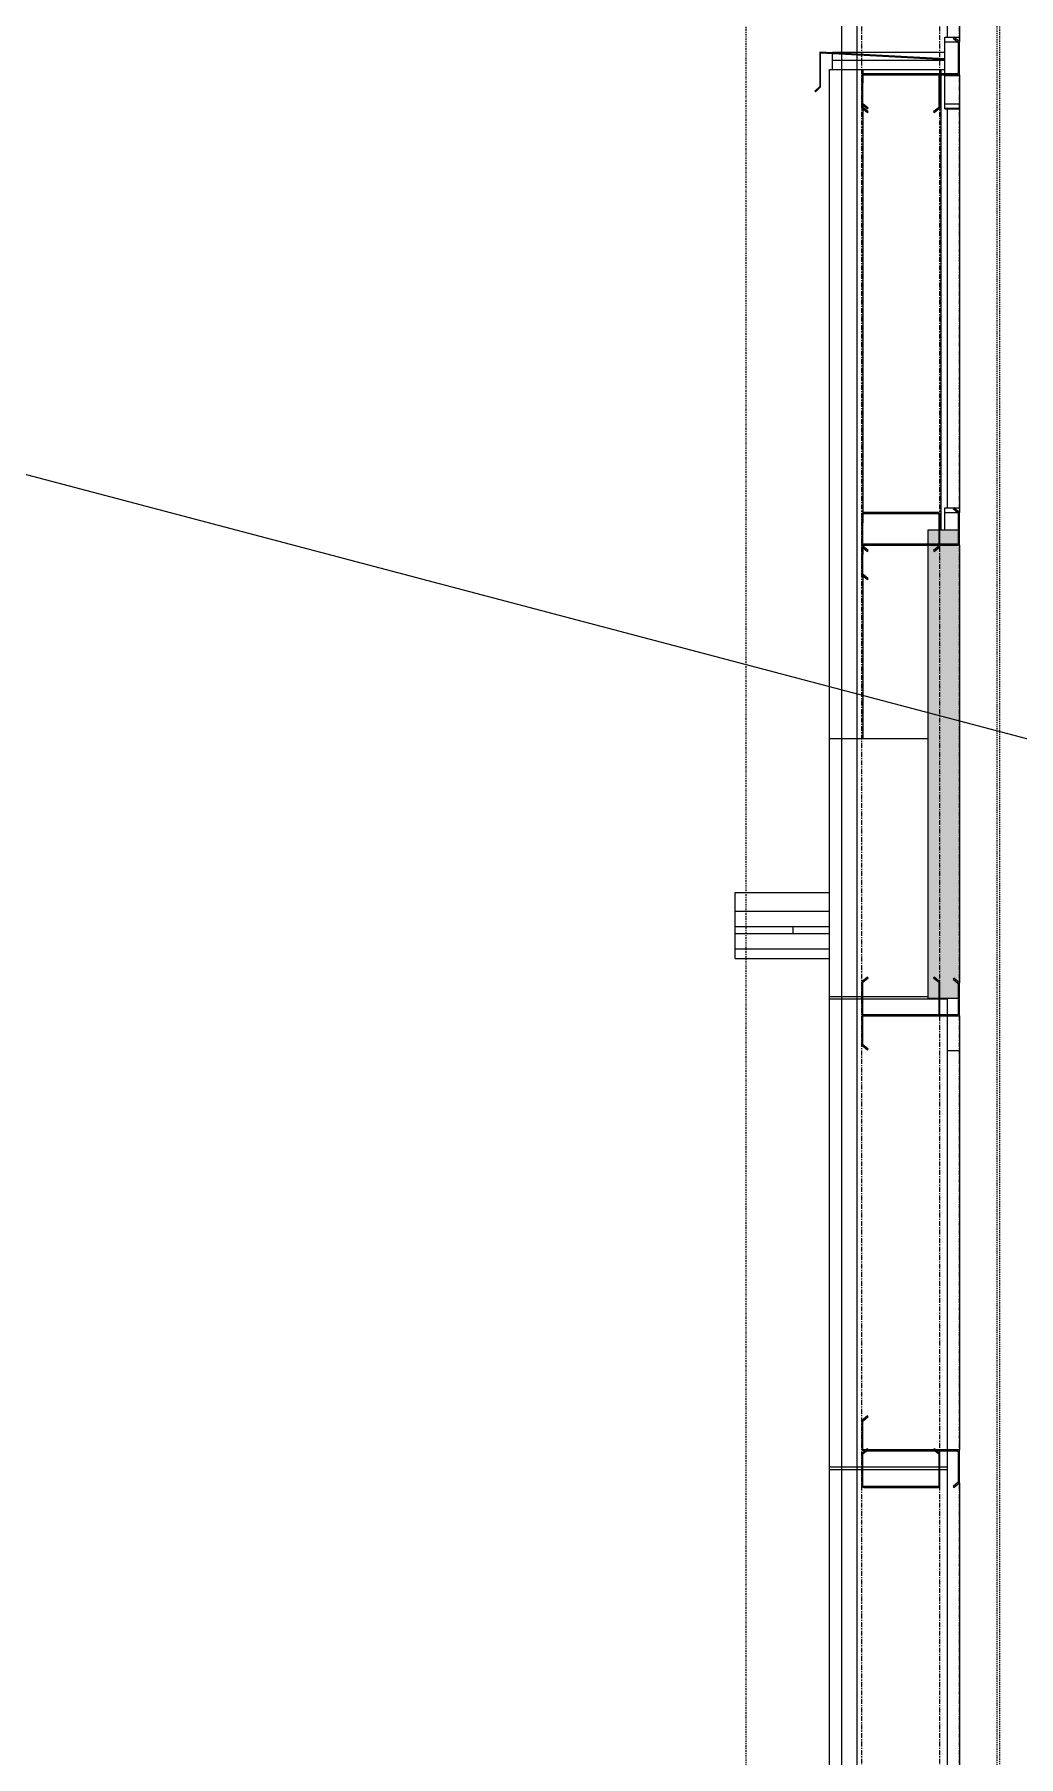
# Model space of a CAD drawing. Header units: inches. Extents: x 21386 to 98862, y -290 to 853.
# Drawn here: x 35538.6 to 35639.5, y 68.7 to 245.3 of the extents above; entities that cross this region are included whole.
import ezdxf

# ---------------------------------------------------------------- set-up
doc = ezdxf.new("R2010")
doc.units = ezdxf.units.IN
doc.header["$MEASUREMENT"] = 0
for name, pattern in [('Dash Dot 3_16_', [0.3125, 0.1875, -0.0625, 0, -0.0625]), ('Grid Line 1_2_', [0.875, 0.5, -0.125, 0.125, -0.125]), ('Hidden 1_8_', [0.1875, 0.125, -0.0625])]:
    doc.linetypes.add(name, pattern=pattern)
for name, color, linetype, lineweight in [('A-ANNO-IDEN', 131, 'Continuous', 9), ('A-ANNO-SYMB', 150, 'Continuous', 9), ('A-GLAZ-CWMG', 51, 'Continuous', 13), ('A-ROOF', 132, 'Continuous', 13), ('A-ROOF-PATT', 132, 'Continuous', 13), ('A-WALL', 113, 'Continuous', 13), ('A-WALL-PATT', 111, 'Continuous', 25), ('I-WALL', 2, 'Continuous', 13), ('S-BEAM', 12, 'Continuous', 13), ('S-COLS', 52, 'Continuous', 13), ('S-GRID', 1, 'Continuous', 9)]:
    doc.layers.add(name, color=color, linetype=linetype, lineweight=lineweight)
pattern_1 = [(90, (-86824.49, -1108), (-193, -193), [48, -145]), (180, (-86824.49, -1108), (-2e-14, -193), [96, -97]), (270, (-86920.49, -1060), (-193, -193), [48, -145]), (180, (-86824.49, -1060), (-2e-14, -193), [96, -97]), (270, (-86920.99, -1060), (-193, -193), [48, -145]), (180, (-86920.99, -1060), (-2e-14, -193), [96, -97]), (90, (-87016.99, -1108), (-193, -193), [48, -145]), (180, (-86920.99, -1108), (-2e-14, -193), [96, -97]), (90, (-86872.24, -1059.75), (-193, -193), [48, -145]), (180, (-86824.11, -1059.75), (-2e-14, -193), [48.125, -144.875]), (180, (-86824.11, -1011.75), (-2e-14, -193), [48.125, -144.875]), (90, (-86968.74, -1059.75), (-193, -193), [48, -145]), (180, (-86872.74, -1059.75), (-2e-14, -193), [96, -97]), (270, (-86872.74, -1011.75), (-193, -193), [48, -145]), (180, (-86872.74, -1011.75), (-2e-14, -193), [96, -97]), (180, (-86969.24, -1059.75), (-2e-14, -193), [48, -145]), (270, (-86969.24, -1011.75), (-193, -193), [48, -145]), (180, (-86969.24, -1011.75), (-2e-14, -193), [48, -145]), (90, (-86824.49, -1011.5), (-193, -193), [48, -145]), (180, (-86824.49, -1011.5), (-2e-14, -193), [96, -97]), (270, (-86920.49, -963.5), (-193, -193), [48, -145]), (180, (-86824.49, -963.5), (-2e-14, -193), [96, -97]), (270, (-86920.99, -963.5), (-193, -193), [48, -145]), (180, (-86920.99, -963.5), (-2e-14, -193), [96, -97]), (90, (-87016.99, -1011.5), (-193, -193), [48, -145]), (180, (-86920.99, -1011.5), (-2e-14, -193), [96, -97]), (90, (-86872.24, -963.25), (-193, -193), [48, -145]), (180, (-86824.11, -963.25), (-2e-14, -193), [48.125, -144.875]), (180, (-86824.11, -915.25), (-2e-14, -193), [48.125, -144.875]), (90, (-86968.74, -963.25), (-193, -193), [48, -145]), (180, (-86872.74, -963.25), (-2e-14, -193), [96, -97]), (270, (-86872.74, -915.25), (-193, -193), [48, -145]), (180, (-86872.74, -915.25), (-2e-14, -193), [96, -97]), (180, (-86969.24, -963.25), (-2e-14, -193), [48, -145]), (270, (-86969.24, -915.25), (-193, -193), [48, -145]), (180, (-86969.24, -915.25), (-2e-14, -193), [48, -145])]
pattern_2 = [(45, (-87938.914, 98.42), (-19.00703, 19.00703), []), (45, (-87938.914, 127.22), (-19.00703, 19.00703), [])]

# ---------------------------------------------------------------- blocks, each defined once
blk = doc.blocks.new('Girt_C - 8_D-1405484-Building Section - East_West looking South')
at = {"layer": 'S-BEAM', "color": 8, "lineweight": 9}
for p, q in [((-26281.09, 100.07), (-26281.39, 99.82)), ((-26281.39, 99.82), (-26281.39, 96.51)), ((-26281.28, 99.77), (-26280.92, 100.07)), ((-26281.28, 96.5), (-26281.28, 99.77)), ((-26280.82, 100.3), (-26280.97, 100.18)), ((-26280.75, 100.22), (-26280.82, 100.3)), ((-26273.97, 100.3), (-26274.04, 100.22)), ((-26273.82, 100.18), (-26273.97, 100.3)), ((-26273.86, 100.07), (-26273.5, 99.77)), ((-26273.39, 99.82), (-26273.69, 100.07)), ((-26273.5, 99.77), (-26273.5, 96.5)), ((-26273.39, 96.51), (-26273.39, 99.82)), ((-26273.58, 96.43), (-26281.2, 96.43)), ((-26281.2, 96.32), (-26273.58, 96.32))]:
    blk.add_line(p, q, dxfattribs=at)
for centre, radius, start, end in [((-26281.2, 96.51), 0.188, 180, 270), ((-26281.2, 96.51), 0.0782, 182.1227, 270), ((-26273.58, 96.51), 0.188, 270, 0), ((-26273.58, 96.51), 0.0782, 270, 356.9576)]:
    blk.add_arc(centre, radius, start, end, dxfattribs=at)
blk = doc.blocks.new('Girt_C - 8_D-1757324-Building Section - East_West looking South')
at = {"layer": 'S-BEAM', "color": 8, "lineweight": 9}
for p, q in [((-26273.5, 241.11), (-26273.5, 237.85)), ((-26273.39, 237.8), (-26273.39, 241.11)), ((-26281.39, 238.17), (-26281.39, 237.8)), ((-26281.39, 237.8), (-26280.82, 237.31)), ((-26281.28, 237.85), (-26281.28, 238.08)), ((-26280.75, 237.4), (-26281.28, 237.85)), ((-26280.82, 237.31), (-26280.75, 237.4)), ((-26273.5, 237.85), (-26274.04, 237.4)), ((-26274.04, 237.4), (-26273.97, 237.31)), ((-26273.97, 237.31), (-26273.39, 237.8))]:
    blk.add_line(p, q, dxfattribs=at)
for centre, radius, start, end in [((-26281.2, 241.11), 0.188, 90, 180), ((-26281.2, 241.11), 0.0782, 90, 177.8773), ((-26273.58, 241.11), 0.0782, 3.0424, 90)]:
    blk.add_arc(centre, radius, start, end, dxfattribs=at)
blk = doc.blocks.new('Girt_C - 8_D-1757323-Building Section - East_West looking South')
at = {"layer": 'S-BEAM', "color": 8, "lineweight": 9}
for p, q in [((-26281.39, 196.11), (-26281.39, 192.86)), ((-26281.28, 192.86), (-26281.28, 196.11)), ((-26273.58, 196.3), (-26281.2, 196.3)), ((-26281.2, 196.19), (-26273.58, 196.19)), ((-26273.5, 196.11), (-26273.5, 193.05)), ((-26273.39, 193.05), (-26273.39, 196.11)), ((-26280.75, 192.4), (-26281.28, 192.85)), ((-26281.28, 192.71), (-26280.82, 192.31)), ((-26273.5, 192.85), (-26274.04, 192.4)), ((-26273.97, 192.31), (-26273.39, 192.8)), ((-26273.5, 192.94), (-26273.5, 192.85)), ((-26273.39, 192.8), (-26273.39, 192.94)), ((-26280.82, 192.31), (-26280.75, 192.4)), ((-26274.04, 192.4), (-26273.97, 192.31))]:
    blk.add_line(p, q, dxfattribs=at)
for centre, radius, start, end in [((-26281.2, 196.11), 0.188, 90, 180), ((-26281.2, 196.11), 0.0782, 90, 177.8773), ((-26273.58, 196.11), 0.188, 0, 90), ((-26273.58, 196.11), 0.0782, 3.0424, 90)]:
    blk.add_arc(centre, radius, start, end, dxfattribs=at)
blk = doc.blocks.new('Girt_C - 8_D-1757376-Building Section - East_West looking South')
at = {"layer": 'S-BEAM', "color": 8, "lineweight": 9}
for p, q in [((-26280.81, 148.67), (-26281.39, 148.19)), ((-26281.28, 148.14), (-26280.74, 148.59)), ((-26280.74, 148.59), (-26280.81, 148.67)), ((-26273.96, 148.67), (-26274.04, 148.59)), ((-26274.04, 148.59), (-26273.5, 148.14)), ((-26273.39, 148.19), (-26273.96, 148.67)), ((-26281.39, 148.19), (-26281.39, 144.88)), ((-26281.28, 144.87), (-26281.28, 148.14)), ((-26273.5, 148.14), (-26273.5, 144.87)), ((-26273.39, 144.88), (-26273.39, 148.19))]:
    blk.add_line(p, q, dxfattribs=at)
for centre, radius, start, end in [((-26281.2, 144.88), 0.188, 180, 270), ((-26281.2, 144.88), 0.0782, 183.0424, 270), ((-26273.58, 144.88), 0.0782, 270, 357.8773)]:
    blk.add_arc(centre, radius, start, end, dxfattribs=at)
blk = doc.blocks.new('Girt_Z - 10_D-1732176-Building Section - East_West looking South')
at = {"layer": 'S-BEAM', "color": 8, "lineweight": 9}
for p, q in [((-26272.89, 196.31), (-26272.89, 196.79)), ((-26272.89, 196.79), (-26271.39, 196.79)), ((-26272.89, 194.5), (-26272.89, 196.31)), ((-26272.89, 196.31), (-26271.54, 196.31))]:
    blk.add_line(p, q, dxfattribs=at)
blk = doc.blocks.new('Girt_Z - 10_D-V203-Building Section - East_West looking South')
at = {"layer": 'S-BEAM', "color": 8, "lineweight": 9}
for p, q in [((-26272.89, 244.56), (-26272.89, 245.04)), ((-26272.89, 245.04), (-26271.39, 245.04)), ((-26272.89, 241.28), (-26272.89, 244.56)), ((-26272.89, 244.56), (-26271.54, 244.56)), ((-26272.89, 241.11), (-26272.89, 241.19)), ((-26272.89, 238.22), (-26272.89, 241.11)), ((-26272.89, 241.11), (-26271.39, 241.11)), ((-26272.89, 237.77), (-26272.89, 238.22)), ((-26272.89, 238.22), (-26271.39, 238.22)), ((-26272.89, 237.69), (-26272.89, 237.77)), ((-26272.89, 237.77), (-26271.39, 237.77)), ((-26272.89, 237.69), (-26271.39, 237.69))]:
    blk.add_line(p, q, dxfattribs=at)
blk = doc.blocks.new('Girt_Z - 10_D-1223970-Building Section - East_West looking South')
at = {"layer": 'S-BEAM', "color": 7}
for p, q in [((-26271.96, 148.54), (-26272.04, 148.46)), ((-26272.04, 148.46), (-26271.5, 148.01)), ((-26271.39, 148.06), (-26271.96, 148.54)), ((-26271.5, 148.01), (-26271.5, 144.87)), ((-26271.39, 144.69), (-26271.39, 148.06)), ((-26281.39, 144.61), (-26281.39, 141.67)), ((-26281.28, 141.72), (-26281.28, 144.61)), ((-26271.58, 144.8), (-26281.2, 144.8)), ((-26281.2, 144.69), (-26271.39, 144.69)), ((-26281.39, 141.67), (-26280.82, 141.19)), ((-26280.75, 141.27), (-26281.28, 141.72)), ((-26280.82, 141.19), (-26280.75, 141.27))]:
    blk.add_line(p, q, dxfattribs=at)
for centre, radius, start, end in [((-26271.58, 144.88), 0.0782, 270, 356.9576), ((-26281.2, 144.61), 0.188, 90, 180), ((-26281.2, 144.61), 0.0782, 90, 177.8773)]:
    blk.add_arc(centre, radius, start, end, dxfattribs=at)
blk = doc.blocks.new('Girt_Z - 10_D-1223971-Building Section - East_West looking South')
at = {"layer": 'S-BEAM', "lineweight": 9}
h = blk.add_hatch(dxfattribs=at)
h.set_pattern_fill('FP_59', color=8, style=0, pattern_type=2)
h.set_pattern_definition(pattern_2)
h.paths.add_polyline_path([(-26280.82, 237.69), (-26280.75, 237.77), (-26281.28, 238.22), (-26281.28, 241.11), (-26281.39, 241.11), (-26281.39, 238.17)], flags=0)
h.paths.add_polyline_path([(-26271.39, 241.19), (-26271.39, 244.56), (-26271.96, 245.04), (-26272.04, 244.96), (-26271.5, 244.51), (-26271.5, 241.37)], flags=0)
h.paths.add_polyline_path([(-26271.39, 241.19), (-26271.58, 241.3), (-26281.2, 241.3), (-26281.2, 241.19), (-26276.16, 241.19)], flags=0)
at = {"layer": 'S-BEAM', "color": 7}
for p, q in [((-26271.96, 245.04), (-26272.04, 244.96)), ((-26272.04, 244.96), (-26271.5, 244.51)), ((-26271.39, 244.56), (-26271.96, 245.04)), ((-26271.5, 244.51), (-26271.5, 241.37)), ((-26271.39, 241.19), (-26271.39, 244.56)), ((-26281.39, 241.11), (-26281.39, 238.17)), ((-26281.28, 238.22), (-26281.28, 241.11)), ((-26271.58, 241.3), (-26281.2, 241.3)), ((-26281.2, 241.19), (-26271.39, 241.19)), ((-26281.39, 238.17), (-26280.82, 237.69)), ((-26280.75, 237.77), (-26281.28, 238.22)), ((-26280.82, 237.69), (-26280.75, 237.77))]:
    blk.add_line(p, q, dxfattribs=at)
for centre, radius, start, end in [((-26281.2, 241.11), 0.188, 90, 180), ((-26281.2, 241.11), 0.0782, 90, 177.8773), ((-26271.58, 241.38), 0.0782, 270, 356.9576)]:
    blk.add_arc(centre, radius, start, end, dxfattribs=at)
blk = doc.blocks.new('Girt_Z - 10_D-1223975-Building Section - East_West looking South')
at = {"layer": 'S-BEAM', "lineweight": 9}
h = blk.add_hatch(dxfattribs=at)
h.set_pattern_fill('FP_59', color=8, style=0, pattern_type=2)
h.set_pattern_definition(pattern_2)
h.paths.add_polyline_path([(-26280.82, 189.44), (-26280.75, 189.52), (-26281.28, 189.97), (-26281.28, 192.86), (-26281.39, 192.86), (-26281.39, 189.92)], flags=0)
h.paths.add_polyline_path([(-26271.39, 192.94), (-26271.39, 196.31), (-26271.96, 196.79), (-26272.04, 196.71), (-26271.5, 196.26), (-26271.5, 193.12)], flags=0)
h.paths.add_polyline_path([(-26271.39, 192.94), (-26271.58, 193.05), (-26281.2, 193.05), (-26281.2, 192.94), (-26276.16, 192.94)], flags=0)
at = {"layer": 'S-BEAM', "color": 7}
for p, q in [((-26271.96, 196.79), (-26272.04, 196.71)), ((-26272.04, 196.71), (-26271.5, 196.26)), ((-26271.39, 196.31), (-26271.96, 196.79)), ((-26271.5, 196.26), (-26271.5, 193.12)), ((-26271.39, 192.94), (-26271.39, 196.31)), ((-26281.39, 192.86), (-26281.39, 189.92)), ((-26281.28, 189.97), (-26281.28, 192.86)), ((-26271.58, 193.05), (-26281.2, 193.05)), ((-26281.2, 192.94), (-26271.39, 192.94)), ((-26281.39, 189.92), (-26280.82, 189.44)), ((-26280.75, 189.52), (-26281.28, 189.97)), ((-26280.82, 189.44), (-26280.75, 189.52))]:
    blk.add_line(p, q, dxfattribs=at)
for centre, radius, start, end in [((-26281.2, 192.86), 0.188, 90, 180), ((-26281.2, 192.86), 0.0782, 90, 177.8773), ((-26271.58, 193.13), 0.0782, 270, 356.9576)]:
    blk.add_arc(centre, radius, start, end, dxfattribs=at)
blk = doc.blocks.new('Rectangular Mullion - Profile_Polycarbonate_right-1766041-Building Section - East_West looking South')
at = {"layer": 'A-GLAZ-CWMG', "color": 8, "lineweight": 9}
for p, q in [((-26272.64, 248.36), (-26271.39, 248.36)), ((-26272.64, 248.36), (-26272.64, 245.04)), ((-26272.64, 237.69), (-26272.64, 196.79))]:
    blk.add_line(p, q, dxfattribs=at)
blk = doc.blocks.new('Girt_Z - 10_D-1239982-Building Section - East_West looking South')
at = {"layer": 'S-BEAM', "color": 7}
for p, q in [((-26280.82, 103.68), (-26281.39, 103.2)), ((-26281.39, 103.2), (-26281.39, 100.26)), ((-26281.28, 103.14), (-26280.75, 103.59)), ((-26281.28, 100.25), (-26281.28, 103.14)), ((-26280.75, 103.59), (-26280.82, 103.68)), ((-26271.39, 100.18), (-26281.2, 100.18)), ((-26281.2, 100.07), (-26271.58, 100.07)), ((-26271.5, 100), (-26271.5, 96.86)), ((-26271.39, 96.8), (-26271.39, 100.18)), ((-26271.5, 96.86), (-26272.04, 96.41)), ((-26272.04, 96.41), (-26271.96, 96.32)), ((-26271.96, 96.32), (-26271.39, 96.8))]:
    blk.add_line(p, q, dxfattribs=at)
for centre, radius, start, end in [((-26281.2, 100.26), 0.188, 180, 270), ((-26281.2, 100.26), 0.0782, 182.1227, 270), ((-26271.58, 99.99), 0.0782, 3.0424, 90)]:
    blk.add_arc(centre, radius, start, end, dxfattribs=at)
blk = doc.blocks.new('W-Wide Flange-Column - B1_L-1389336-Building Section - East_West looking South')
at = {"layer": 'S-COLS', "color": 8, "linetype": 'Hidden 1_8_', "lineweight": 9}
for p, q in [((-26267.55, 336.18), (-26267.55, 0)), ((-26267.23, 0), (-26267.23, 336.18))]:
    blk.add_line(p, q, dxfattribs=at)
blk = doc.blocks.new('HSS-Hollow Structural Section - HSS1-1_2X1-1_2X1_8 - Obsolete-1395972-Building Section - East_West looking South')
at = {"layer": 'S-BEAM', "color": 8, "lineweight": 9}
for p, q in [((-26284.7, 153.11), (-26294.39, 153.11)), ((-26294.39, 152.89), (-26294.39, 153.11)), ((-26294.39, 151.85), (-26294.39, 152.89)), ((-26294.39, 151.61), (-26294.39, 151.85)), ((-26294.39, 151.57), (-26294.39, 151.61)), ((-26294.39, 151.57), (-26284.7, 151.57))]:
    blk.add_line(p, q, dxfattribs=at)
blk = doc.blocks.new('HSS-Hollow Structural Section - HSS1-1_2X1-1_2X1_8 - Obsolete-1395973-Building Section - East_West looking South')
at = {"layer": 'S-BEAM', "color": 8, "lineweight": 9}
for p, q in [((-26294.39, 150.85), (-26294.39, 151.57)), ((-26294.39, 150.61), (-26294.39, 150.85)), ((-26294.39, 150.57), (-26294.39, 150.61)), ((-26294.39, 150.57), (-26284.7, 150.57))]:
    blk.add_line(p, q, dxfattribs=at)

msp = doc.modelspace()

# ---------------------------------------------------------------- hatches: boundary and pattern name
at = {"layer": 'A-ROOF-PATT', "lineweight": 9}
h = msp.add_hatch(dxfattribs=at)
h.set_pattern_fill('FP_52', color=8, style=0, pattern_type=2)
h.set_pattern_definition([(90, (-61904.847, 1103.646), (-16.082, 1e-15), [])])
h.paths.add_polyline_path([(35617.83, 153.11), (35620.14, 153.11), (35620.14, 153.86), (35610.46, 153.86), (35610.46, 153.11), (35611.14, 153.11)], flags=0)
at = {"layer": 'A-WALL-PATT', "lineweight": 9}
h = msp.add_hatch(dxfattribs=at)
h.set_pattern_fill('FP_56', color=8, style=0, pattern_type=2)
h.set_pattern_definition([(270, (-87424.417, 100.524), (8, 5e-16), [])])
h.paths.add_polyline_path([(35623.64, 241.3), (35631.96, 241.31), (35631.96, 241.75), (35623.64, 241.75)], flags=0)
h.paths.add_polyline_path([(35620.14, 173.12), (35630.22, 173.12), (35630.22, 192.94), (35623.64, 192.94), (35623.64, 193.05), (35630.22, 193.05), (35630.22, 194.5), (35631.35, 194.5), (35631.35, 196.11), (35631.46, 196.11), (35631.46, 194.5), (35631.96, 194.5), (35631.96, 196.79), (35632.21, 196.79), (35632.21, 237.69), (35631.96, 237.77), (35631.96, 241.19), (35623.64, 241.19), (35623.64, 241.75), (35620.14, 241.75), (35620.14, 174.08)], flags=0)
h.paths.add_polyline_path([(35624.03, 189.44), (35623.46, 189.97), (35623.46, 196.11), (35623.57, 196.11), (35623.64, 192.78), (35624.1, 192.4), (35624.03, 192.31), (35623.57, 192.71), (35623.64, 189.91), (35624.1, 189.52)], flags=0)
h.paths.add_polyline_path([(35630.22, 196.19), (35623.64, 196.19), (35623.64, 196.3), (35631.27, 196.3), (35631.27, 196.19)], flags=0)
h.paths.add_polyline_path([(35624.1, 237.4), (35624.03, 237.31), (35623.46, 237.85), (35623.46, 241.11), (35623.57, 241.11), (35623.64, 238.16), (35624.1, 237.77), (35624.03, 237.69), (35623.57, 238.08), (35623.64, 237.78), (35624.03, 237.46)], flags=0)
h.paths.add_polyline_path([(35630.88, 237.31), (35630.81, 237.4), (35631.35, 237.85), (35631.38, 241.11), (35631.46, 241.11), (35631.43, 237.77), (35631.17, 237.55)], flags=0)
h = msp.add_hatch(dxfattribs=at)
h.set_pattern_fill('FP_51', color=8, style=0, pattern_type=2)
h.set_pattern_definition(pattern_1)
h.paths.add_polyline_path([(35633.46, 192.94), (35633.35, 193.12), (35633.35, 194.5), (35631.46, 194.5), (35631.46, 193.05), (35633.35, 193)], flags=0)
h.paths.add_polyline_path([(35630.22, 176), (35633.46, 176), (35633.46, 192.94), (35631.46, 192.94), (35631.46, 192.8), (35630.88, 192.31), (35630.81, 192.4), (35631.35, 192.94), (35630.22, 192.94), (35630.22, 183.84)], flags=0)
h.paths.add_polyline_path([(35641.46, 176), (35918.96, 176), (35918.96, 194.5), (35641.46, 194.5), (35641.46, 183.84)], flags=0)
h.paths.add_polyline_path([(36962.21, 176), (37076.96, 176), (37076.96, 194.5), (36965.12, 194.5), (36959.22, 176)], flags=0)
h.paths.add_polyline_path([(36955.95, 176), (36961.85, 194.5), (36951.55, 194.5), (36951.55, 176), (36953.44, 176)], flags=0)
h.paths.add_polyline_path([(39105.46, 176), (39105.46, 194.5), (38823.96, 194.5), (38823.96, 176), (39102.87, 176)], flags=0)
h.paths.add_polyline_path([(37086.96, 176), (37208.57, 176), (37191.52, 194.5), (37086.96, 194.5)], flags=0)
h.paths.add_polyline_path([(38813.96, 176), (38813.96, 194.5), (38534.46, 194.5), (38534.46, 176), (38769.49, 176)], flags=0)
h.paths.add_polyline_path([(38524.46, 176), (38524.46, 194.5), (38419.9, 194.5), (38402.9, 176), (38488.75, 176)], flags=0)
h.paths.add_polyline_path([(37219.33, 176), (37243.49, 176), (37260.54, 194.5), (37192.87, 194.5), (37209.94, 176), (37214.02, 176)], flags=0)
h.paths.add_polyline_path([(36944.93, 176), (36944.93, 194.5), (36934.63, 194.5), (36940.53, 176), (36944.67, 176)], flags=0)
h.paths.add_polyline_path([(36937.26, 176), (36931.36, 194.5), (36797.46, 194.5), (36797.46, 176), (36909.58, 176)], flags=0)
h.paths.add_polyline_path([(37246.17, 176), (37366.46, 176), (37366.46, 194.5), (37261.9, 194.5), (37244.9, 176), (37245.63, 176)], flags=0)
h.paths.add_polyline_path([(38401.49, 176), (38418.54, 194.5), (38350.87, 194.5), (38367.94, 176), (38401.4, 176)], flags=0)
h.paths.add_polyline_path([(36787.46, 176), (36787.46, 194.5), (36507.96, 194.5), (36507.96, 176), (36663.93, 176)], flags=0)
h.paths.add_polyline_path([(36497.96, 176), (36497.96, 194.5), (36299.55, 194.5), (36293.65, 176), (36383.18, 176)], flags=0)
h.paths.add_polyline_path([(38348.38, 176), (38366.57, 176), (38349.52, 194.5), (38244.96, 194.5), (38244.96, 176), (38278.19, 176)], flags=0)
h.paths.add_polyline_path([(35928.96, 176), (36208.46, 176), (36208.46, 194.5), (35928.96, 194.5)], flags=0)
h.paths.add_polyline_path([(38234.96, 176), (38234.96, 194.5), (37955.46, 194.5), (37955.46, 176), (38208.01, 176)], flags=0)
h.paths.add_polyline_path([(36218.46, 176), (36271.69, 176), (36265.79, 194.5), (36218.46, 194.5)], flags=0)
h.paths.add_polyline_path([(37945.46, 176), (37945.46, 194.5), (37665.96, 194.5), (37665.96, 176), (37927.27, 176)], flags=0)
h.paths.add_polyline_path([(36274.97, 176), (36279.36, 176), (36279.36, 194.5), (36269.07, 194.5), (36269.35, 193.61)], flags=0)
h.paths.add_polyline_path([(37655.96, 176), (37655.96, 194.5), (37376.46, 194.5), (37376.46, 176), (37646.52, 176)], flags=0)
h.paths.add_polyline_path([(36285.99, 176), (36290.38, 176), (36296.28, 194.5), (36285.99, 194.5), (36285.99, 178.96)], flags=0)
h.paths.add_polyline_path([(35630.22, 193.05), (35631.35, 193.05), (35631.35, 194.5), (35630.22, 194.5), (35630.22, 193.61)], flags=0)
h = msp.add_hatch(dxfattribs=at)
h.set_pattern_fill('FP_51', color=8, style=0, pattern_type=2)
h.set_pattern_definition(pattern_1)
h.paths.add_polyline_path([(39105.46, 0), (39105.46, 176), (38823.96, 176), (38823.96, 98.25), (39098.83, 98.25), (39098.83, 0)], flags=0)
h.paths.add_polyline_path([(36985.33, 1), (36985.33, 98.25), (37061.96, 98.25), (37061.96, 1), (37076.96, 1), (37076.96, 176), (36959.22, 176), (36955.49, 164.31), (36960.18, 164.31), (36960.24, 160.19), (36960.37, 160.19), (36960.37, 157.56), (36982.24, 157.56), (36982.24, 156), (36984.24, 156), (36984.24, 114), (36953.72, 113.93), (36953.22, 113.11), (36953.07, 112.5), (36952.4, 108.24), (36952.18, 104.39), (36952.17, 101.31), (36944.24, 101.31), (36944.27, 105.72), (36944.01, 109.05), (36943.18, 113.3), (36942.67, 114), (36912.24, 114.02), (36912.24, 156), (36914.24, 156), (36914.24, 157.56), (36936.12, 157.56), (36936.19, 160.19), (36936.3, 160.19), (36936.37, 164.31), (36940.99, 164.31), (36937.26, 176), (36797.46, 176), (36797.46, 1), (36983.3, 1)], flags=0)
h.paths.add_polyline_path([(36313, 1), (36342.08, 1), (36342.08, 98.25), (36422.58, 98.25), (36422.58, 1), (36497.96, 1), (36497.96, 176), (36293.65, 176), (36289.92, 164.31), (36294.61, 164.31), (36294.67, 160.19), (36294.8, 160.19), (36294.8, 157.56), (36316.67, 157.56), (36316.67, 156), (36318.67, 156), (36318.67, 114), (36288.15, 113.93), (36287.63, 113.35), (36287.58, 113.28), (36286.75, 107.11), (36286.61, 104.39), (36286.6, 101.31), (36278.67, 101.31), (36278.71, 105.72), (36278.45, 109.05), (36277.6, 113.43), (36277.44, 113.58), (36277.12, 114), (36246.67, 114), (36246.67, 156), (36248.67, 156), (36248.67, 157.56), (36270.55, 157.56), (36270.62, 160.19), (36270.74, 160.19), (36270.8, 164.31), (36275.42, 164.31), (36271.69, 176), (36218.46, 176), (36218.46, 1), (36242.81, 1)], flags=0)
h.paths.add_polyline_path([(37215.87, 1), (37274.83, 1), (37274.83, 98.25), (37280.21, 98.27), (37226.7, 156.31), (37086.96, 4.69), (37086.96, 1), (37215.13, 1)], flags=0)
h.paths.add_polyline_path([(36507.96, 1), (36744.08, 1), (36744.08, 98.25), (36786.08, 98.25), (36786.08, 1), (36787.46, 1), (36787.46, 176), (36507.96, 176), (36507.96, 72.16)], flags=0)
h.paths.add_polyline_path([(36208.46, 1), (36208.46, 176), (35928.96, 176), (35928.96, 146.5), (36165.33, 146.5), (36165.33, 1), (36167.13, 1)], flags=0)
h.paths.add_polyline_path([(37086.96, 6.16), (37225.99, 157.1), (37208.55, 176), (37086.96, 176), (37086.96, 6.18)], flags=0)
h.paths.add_polyline_path([(38331.19, 98.25), (38438.21, 98.27), (38384.7, 156.31), (38331.61, 98.7)], flags=0)
h.paths.add_polyline_path([(38329.83, 98.25), (38384.03, 157.05), (38366.55, 176), (38244.96, 176), (38244.96, 98.25), (38329.8, 98.25)], flags=0)
h.paths.add_polyline_path([(38234.96, 98.25), (38234.96, 176), (37955.46, 176), (37955.46, 98.25), (38208.01, 98.25)], flags=0)
h.paths.add_polyline_path([(37945.46, 98.25), (37945.46, 176), (37665.96, 176), (37665.96, 98.25), (37927.27, 98.25)], flags=0)
h.paths.add_polyline_path([(37655.96, 98.25), (37655.96, 176), (37376.46, 176), (37376.46, 98.25), (37646.52, 98.25)], flags=0)
h.paths.add_polyline_path([(37366.46, 98.25), (37366.46, 176), (37244.85, 176), (37227.42, 157.02), (37281.58, 98.25), (37365.78, 98.25)], flags=0)
h.paths.add_polyline_path([(38488.75, 98.25), (38524.46, 98.25), (38524.46, 176), (38402.85, 176), (38385.42, 157.02), (38439.58, 98.25), (38453.66, 98.25)], flags=0)
h.paths.add_polyline_path([(38534.46, 98.25), (38813.96, 98.25), (38813.96, 176), (38534.46, 176), (38534.46, 115.49)], flags=0)
h.paths.add_polyline_path([(39113.46, 146.25), (39113.46, 146.25), (39113.46, 149.67)], flags=0)
h.paths.add_polyline_path([(35630.22, 146.5), (35631.35, 146.5), (35631.35, 148.14), (35630.81, 148.59), (35630.88, 148.67), (35631.46, 148.14), (35631.46, 146.5), (35633.35, 146.5), (35633.29, 148.06), (35632.81, 148.46), (35632.88, 148.54), (35633.46, 148.06), (35633.46, 176), (35630.22, 176), (35630.22, 148.14)], flags=0)
h.paths.add_polyline_path([(35918.96, 146.5), (35918.96, 176), (35641.46, 176), (35641.46, 146.5), (35918.21, 146.5)], flags=0)
h.paths.add_polyline_path([(36290.27, 157.56), (36290.48, 157.62), (36290.22, 157.72), (36290.22, 157.66), (36290.22, 157.56)], flags=0)
h.paths.add_polyline_path([(36289.3, 157.56), (36289.3, 157.94), (36292.55, 157.94), (36292.55, 160.19), (36288.61, 160.19), (36287.77, 157.56)], flags=0)
h.paths.add_polyline_path([(36940.47, 157.56), (36940.74, 157.62), (36940.74, 157.71), (36940.43, 157.56)], flags=0)
h.paths.add_polyline_path([(36954.87, 157.94), (36955.74, 157.62), (36955.79, 157.56), (36956.05, 157.62), (36955.79, 157.72), (36955.68, 157.75)], flags=0)
h.paths.add_polyline_path([(36954.87, 157.56), (36954.87, 157.94), (36958.12, 157.94), (36958.12, 160.19), (36954.18, 160.19), (36953.34, 157.56), (36953.44, 157.56)], flags=0)
h.paths.add_polyline_path([(36276.05, 157.94), (36274.83, 157.56), (36275.17, 157.62), (36275.17, 157.71), (36275.24, 157.72)], flags=0)
h.paths.add_polyline_path([(36277.57, 157.56), (36276.74, 160.19), (36272.8, 160.19), (36272.8, 157.94), (36276.05, 157.94), (36276.05, 157.56)], flags=0)
h.paths.add_polyline_path([(36941.62, 157.56), (36943.12, 157.62), (36942.3, 160.19), (36938.37, 160.19), (36938.37, 157.94), (36941.62, 157.94), (36941.62, 157.58)], flags=0)
h.paths.add_polyline_path([(38384.71, 157.79), (38401.4, 176), (38367.92, 176), (38384.51, 158)], flags=0)
h.paths.add_polyline_path([(37226.71, 157.79), (37243.4, 176), (37209.92, 176), (37226.51, 158)], flags=0)
h.paths.add_polyline_path([(36944.67, 164.31), (36944.93, 164.31), (36944.93, 176), (36940.53, 176), (36944.26, 164.31)], flags=0)
h.paths.add_polyline_path([(36952.22, 164.31), (36955.95, 176), (36951.55, 176), (36951.55, 164.31)], flags=0)
h.paths.add_polyline_path([(36278.69, 164.31), (36279.36, 164.31), (36279.36, 176), (36274.97, 176), (36278.69, 164.31)], flags=0)
h.paths.add_polyline_path([(36286.65, 164.31), (36290.38, 176), (36285.99, 176), (36285.99, 164.31)], flags=0)
h = msp.add_hatch(dxfattribs=at)
h.set_pattern_fill('FP_65', color=8, style=0, pattern_type=2)
h.set_pattern_definition([(90, (-87917.14, -191.25), (-193, -193), [48, -145]), (180, (-87917.14, -191.25), (-2e-14, -193), [96, -97]), (270, (-88013.14, -143.25), (-193, -193), [48, -145]), (180, (-87917.14, -143.25), (-2e-14, -193), [96, -97]), (270, (-88013.64, -143.25), (-193, -193), [48, -145]), (180, (-88013.64, -143.25), (-2e-14, -193), [96, -97]), (90, (-88109.64, -191.25), (-193, -193), [48, -145]), (180, (-88013.64, -191.25), (-2e-14, -193), [96, -97]), (90, (-87964.9, -143), (-193, -193), [48, -145]), (180, (-87916.77, -143), (-2e-14, -193), [48.125, -144.875]), (180, (-87916.77, -95), (-2e-14, -193), [48.125, -144.875]), (90, (-88061.4, -143), (-193, -193), [48, -145]), (180, (-87965.4, -143), (-2e-14, -193), [96, -97]), (270, (-87965.4, -95), (-193, -193), [48, -145]), (180, (-87965.4, -95), (-2e-14, -193), [96, -97]), (180, (-88061.9, -143), (-2e-14, -193), [48, -145]), (270, (-88061.9, -95), (-193, -193), [48, -145]), (180, (-88061.9, -95), (-2e-14, -193), [48, -145]), (90, (-87917.14, -94.75), (-193, -193), [48, -145]), (180, (-87917.14, -94.75), (-2e-14, -193), [96, -97]), (270, (-88013.14, -46.75), (-193, -193), [48, -145]), (180, (-87917.14, -46.75), (-2e-14, -193), [96, -97]), (270, (-88013.64, -46.75), (-193, -193), [48, -145]), (180, (-88013.64, -46.75), (-2e-14, -193), [96, -97]), (90, (-88109.64, -94.75), (-193, -193), [48, -145]), (180, (-88013.64, -94.75), (-2e-14, -193), [96, -97]), (90, (-87964.9, -46.5), (-193, -193), [48, -145]), (180, (-87916.77, -46.5), (-2e-14, -193), [48.125, -144.875]), (180, (-87916.77, 1.5), (-2e-14, -193), [48.125, -144.875]), (90, (-88061.4, -46.5), (-193, -193), [48, -145]), (180, (-87965.4, -46.5), (-2e-14, -193), [96, -97]), (270, (-87965.4, 1.5), (-193, -193), [48, -145]), (180, (-87965.4, 1.5), (-2e-14, -193), [96, -97]), (180, (-88061.9, -46.5), (-2e-14, -193), [48, -145]), (270, (-88061.9, 1.5), (-193, -193), [48, -145]), (180, (-88061.9, 1.5), (-2e-14, -193), [48, -145])])
h.paths.add_polyline_path([(35620.14, 0), (35632.21, 0), (35632.21, 51.45), (35623.64, 51.52), (35623.64, 51.55), (35632.21, 51.55), (35632.21, 100.07), (35631.16, 100.07), (35631.46, 99.77), (35631.46, 96.51), (35631.35, 96.5), (35631.27, 99.83), (35630.88, 100.07), (35623.92, 100.07), (35623.57, 99.77), (35623.57, 96.5), (35623.46, 96.51), (35623.46, 99.82), (35623.64, 100.07), (35623.64, 100.18), (35623.88, 100.18), (35624.03, 100.3), (35624.1, 100.18), (35630.81, 100.22), (35630.88, 100.3), (35631.03, 100.18), (35632.21, 100.18), (35632.21, 144.69), (35623.64, 144.74), (35623.64, 144.8), (35632.21, 144.87), (35632.21, 146.5), (35631.46, 146.5), (35631.46, 144.88), (35631.35, 144.87), (35631.27, 146.5), (35630.22, 146.5), (35630.22, 173.12), (35620.14, 173.12), (35620.14, 17.83)], flags=0)
h.paths.add_polyline_path([(35624.03, 47.57), (35623.46, 48.11), (35623.46, 51.37), (35623.57, 51.37), (35623.64, 48.04), (35624.1, 47.66)], flags=0)
h.paths.add_polyline_path([(35630.88, 47.57), (35630.81, 47.66), (35631.35, 48.11), (35631.35, 51.37), (35631.46, 51.37), (35631.46, 48.05), (35631.27, 47.9)], flags=0)
h.paths.add_polyline_path([(35623.57, 51.63), (35623.46, 51.63), (35623.46, 54.57), (35624.03, 55.05), (35624.1, 54.97), (35623.57, 54.52)], flags=0)
h.paths.add_polyline_path([(35623.64, 96.32), (35623.64, 96.43), (35631.27, 96.43), (35631.27, 96.32), (35623.64, 96.32)], flags=0)
h.paths.add_polyline_path([(35623.57, 100.25), (35623.46, 100.3), (35623.46, 103.2), (35624.03, 103.68), (35624.1, 103.59), (35623.57, 103.14), (35623.57, 100.3)], flags=0)
h.paths.add_polyline_path([(35624.03, 141.19), (35623.46, 141.72), (35623.46, 144.61), (35623.57, 144.61), (35623.64, 141.66), (35624.1, 141.27)], flags=0)
h.paths.add_polyline_path([(35623.57, 144.87), (35623.46, 144.88), (35623.46, 148.19), (35624.03, 148.67), (35624.1, 148.59), (35623.57, 148.14)], flags=0)

# ---------------------------------------------------------------- linework, layer by layer
at = {"layer": 'A-ANNO-IDEN', "color": 153}
msp.add_line((35676.97, 163.42), (35489.97, 212.78), dxfattribs=at)
at = {"layer": 'A-ANNO-SYMB', "linetype": 'Dash Dot 3_16_'}
msp.add_line((35611.56, 385.8), (35611.56, -54.12), dxfattribs=at)
at = {"layer": 'A-ROOF', "color": 8, "lineweight": 9}
for p, q in [((35610.46, 155.4), (35610.46, 157.35)), ((35610.46, 157.35), (35620.14, 157.35)), ((35610.46, 153.12), (35610.46, 153.86))]:
    msp.add_line(p, q, dxfattribs=at)
at = {"layer": 'A-WALL', "color": 7}
for p, q in [((35621.38, 351.95), (35621.38, 0.06)), ((35622.96, 0.06), (35622.96, 351.95))]:
    msp.add_line(p, q, dxfattribs=at)
at = {"layer": 'A-WALL', "color": 8, "lineweight": 9}
for p, q in [((35631.96, 242.83), (35619.14, 243.5)), ((35619.14, 243.5), (35619.14, 240)), ((35619.21, 239.97), (35619.21, 243.43)), ((35619.21, 243.43), (35631.96, 242.77)), ((35620.46, 243.5), (35631.96, 243.5)), ((35620.46, 241.75), (35620.46, 243.37)), ((35620.46, 242.69), (35631.96, 242.69)), ((35620.14, 241.75), (35631.96, 241.75)), ((35620.14, 0), (35620.14, 241.75)), ((35619.14, 240), (35618.64, 239.5)), ((35618.64, 239.5), (35618.69, 239.46)), ((35618.69, 239.46), (35619.21, 239.97)), ((35631.35, 194.5), (35630.22, 194.5)), ((35630.22, 194.5), (35630.22, 193.05)), ((35633.35, 194.5), (35631.46, 194.5)), ((35630.22, 192.94), (35630.22, 176)), ((35620.14, 173.12), (35630.22, 173.12)), ((35632.21, 146.5), (35632.21, 144.78)), ((35632.21, 144.69), (35632.21, 100.18)), ((35632.21, 100.08), (35632.21, 51.55))]:
    msp.add_line(p, q, dxfattribs=at)
at = {"layer": 'I-WALL', "color": 8, "lineweight": 9}
for p, q in [((35630.22, 176), (35630.22, 146.5)), ((35630.22, 146.5), (35631.35, 146.5)), ((35631.46, 146.5), (35633.35, 146.5))]:
    msp.add_line(p, q, dxfattribs=at)
at = {"layer": 'S-COLS', "color": 8, "lineweight": 9}
for p, q in [((35633.46, 289.44), (35633.46, 244.56)), ((35633.46, 241.19), (35633.46, 196.31)), ((35633.46, 192.94), (35633.46, 148.06)), ((35633.46, 144.69), (35633.46, 100.18)), ((35632.58, 141.09), (35632.24, 141.09)), ((35633.46, 141.09), (35632.58, 141.09)), ((35633.46, 96.8), (35633.46, 51.55))]:
    msp.add_line(p, q, dxfattribs=at)
at = {"layer": 'S-GRID', "linetype": 'Grid Line 1_2_'}
for p, q in [((35623.46, -107.86), (35623.46, 671.89)), ((35623.46, -107.86), (35623.46, 671.89)), ((35631.46, -107.86), (35631.46, 671.89)), ((35633.46, -107.86), (35633.46, 671.89))]:
    msp.add_line(p, q, dxfattribs=at)

# ---------------------------------------------------------------- block references
at = {"layer": 'A-GLAZ-CWMG', "color": 8, "lineweight": 9}
msp.add_blockref('Rectangular Mullion - Profile_Polycarbonate_right-1766041-Building Section - East_West looking South', (61904.85, 0), dxfattribs=at)
at = {"layer": 'S-BEAM', "color": 8, "lineweight": 9}
for name, p in [('Girt_Z - 10_D-1223971-Building Section - East_West looking South', (61904.85, 0)), ('Girt_Z - 10_D-V203-Building Section - East_West looking South', (61904.85, 0)), ('Girt_C - 8_D-1757324-Building Section - East_West looking South', (61904.85, 0)), ('Girt_Z - 10_D-1223975-Building Section - East_West looking South', (61904.85, 0)), ('Girt_C - 8_D-1757323-Building Section - East_West looking South', (61904.85, 0)), ('Girt_Z - 10_D-1732176-Building Section - East_West looking South', (61904.85, 0)), ('HSS-Hollow Structural Section - HSS1-1_2X1-1_2X1_8 - Obsolete-1395972-Building Section - East_West looking South', (61904.85, 2.29)), ('HSS-Hollow Structural Section - HSS1-1_2X1-1_2X1_8 - Obsolete-1395972-Building Section - East_West looking South', (61904.85, 0)), ('HSS-Hollow Structural Section - HSS1-1_2X1-1_2X1_8 - Obsolete-1395973-Building Section - East_West looking South', (61904.85, 0)), ('Girt_C - 8_D-1757376-Building Section - East_West looking South', (61904.85, 0)), ('Girt_Z - 10_D-1223970-Building Section - East_West looking South', (61904.85, 0)), ('Girt_Z - 10_D-1239982-Building Section - East_West looking South', (61904.85, 0)), ('Girt_C - 8_D-1405484-Building Section - East_West looking South', (61904.85, 0))]:
    msp.add_blockref(name, p, dxfattribs=at)
at = {"layer": 'S-COLS', "color": 8, "linetype": 'Hidden 1_8_', "lineweight": 9}
msp.add_blockref('W-Wide Flange-Column - B1_L-1389336-Building Section - East_West looking South', (61904.85, 0), dxfattribs=at)

doc.saveas('drawing.dxf')
